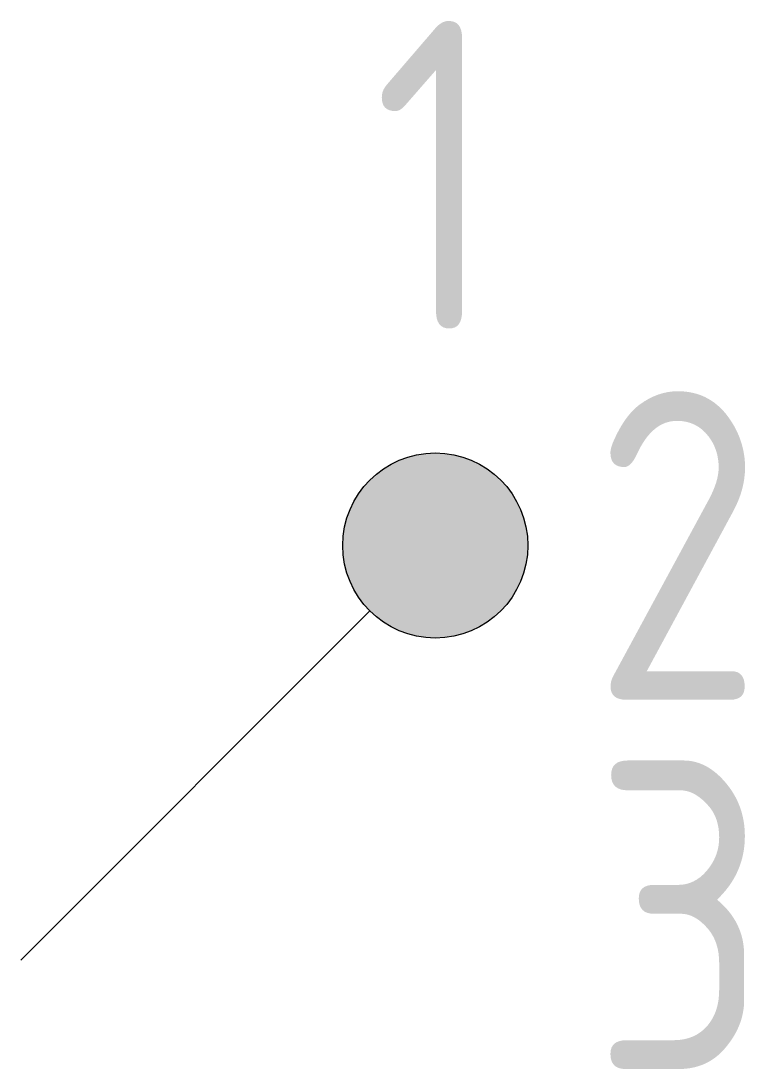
# Model space of a CAD drawing. Extents: x -1583.93 to -1578.06, y -879.77 to -871.28.
import ezdxf
from ezdxf.enums import TextEntityAlignment as Align

# ---------------------------------------------------------------- set-up
doc = ezdxf.new("R2010")
doc.units = 0
doc.header["$LTSCALE"] = 0.3
for name, color, linetype in [('ELEC_FIL_GROS', 5, 'CONTINUOUS'), ('SYMB_FIL', 3, 'CONTINUOUS'), ('SYMB_TXT_CONTACT', 2, 'CONTINUOUS')]:
    doc.layers.add(name, color=color, linetype=linetype)
doc.styles.add('NET2_5', font='isocp.shx', dxfattribs={"width": 0.9, "height": 2.5})

msp = doc.modelspace()

# ---------------------------------------------------------------- hatches: boundary and pattern name
at = {"layer": 'SYMB_FIL'}
msp.add_hatch(color=256, dxfattribs=at).paths.add_polyline_path([(-1581.3181, -875.5274, 1), (-1579.8181, -875.5274, 1)])

# ---------------------------------------------------------------- linework, layer by layer
at = {"layer": 'ELEC_FIL_GROS'}
msp.add_line((-1581.0984, -876.0578), (-1583.9268, -878.8862), dxfattribs=at)
at = {"layer": 'SYMB_FIL'}
msp.add_circle((-1580.5681, -875.5274), 0.75, dxfattribs=at)

# ---------------------------------------------------------------- texts
at = {"layer": 'SYMB_TXT_CONTACT', "style": 'NET2_5', "width": 0.9, "flags": 8}
msp.add_attdef('1', text='1', height=2.5, dxfattribs=at).set_placement((-1580.5681, -873.7774), align=Align.CENTER)
for tag, p in [('2', (-1579.2931, -876.7774)), ('3', (-1579.2931, -879.7774))]:
    msp.add_attdef(tag, p, '', height=2.5, dxfattribs=at)

doc.saveas('drawing.dxf')
